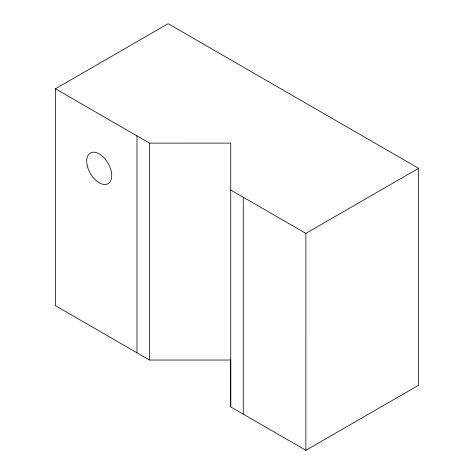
<?xml version="1.0" encoding="UTF-8"?>
<svg xmlns="http://www.w3.org/2000/svg" width="474" height="474" viewBox="0 0 474 474"><rect width="100%" height="100%" fill="white"/><g stroke="black" fill="none" stroke-linecap="round" stroke-linejoin="round"><path stroke-width="0.71" d="M55.411 88.774L55.405 305.689L149.517 360.027L230.731 360.027L230.731 406.917L305.872 450.3L418.595 385.232L418.595 168.306L168.122 23.7L55.411 88.774L149.517 143.112L230.737 143.107L230.731 406.917M136.992 352.798L136.992 135.878M149.517 360.027L149.517 143.112M243.257 414.146L243.257 197.231M305.872 450.3L305.878 233.386L418.595 168.306M230.731 190.003L305.878 233.386M87.115 165.094A17.71 10.227 60 0 0 108.072 183.675A17.71 10.227 60 0 0 102.455 156.242A17.71 10.227 60 0 0 87.115 165.094"/></g></svg>
